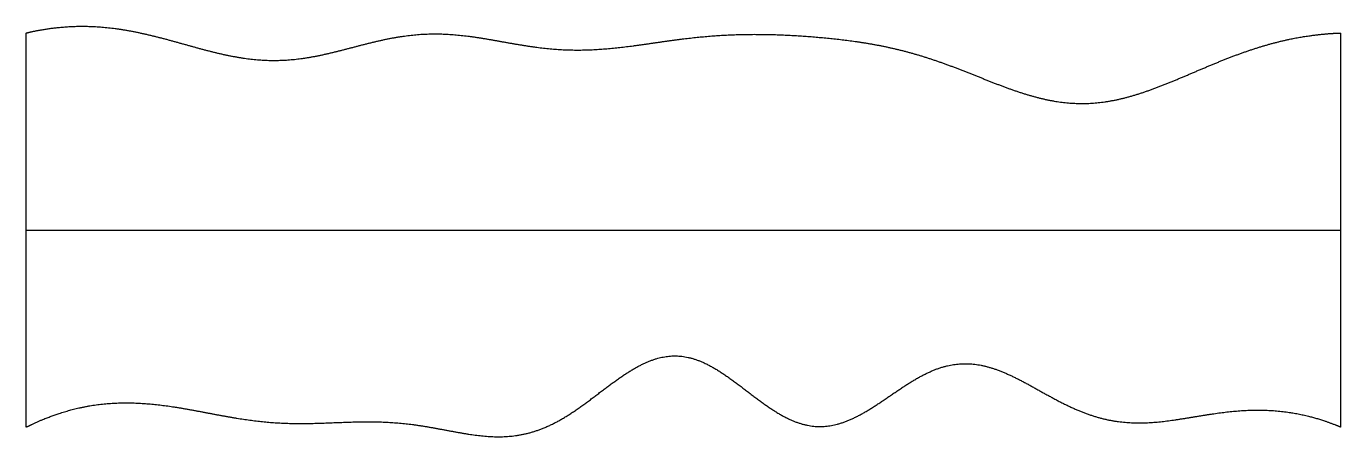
# Model space of a CAD drawing. Header units: millimetres. Extents: x 0 to 10, y -0.1 to 3.1.
import ezdxf

# ---------------------------------------------------------------- set-up
doc = ezdxf.new("R2010")
doc.units = ezdxf.units.MM
doc.layers.get('0').update_dxf_attribs({"linetype": 'CONTINUOUS'})

msp = doc.modelspace()

# ---------------------------------------------------------------- linework, layer by layer
for points in [[(0, 3), (0.04, 3.01), (0.121, 3.027), (0.242, 3.046), (0.404, 3.057), (0.605, 3.048), (0.806, 3.017), (1.007, 2.97), (1.208, 2.913), (1.408, 2.856), (1.608, 2.811), (1.808, 2.786), (2.008, 2.79), (2.208, 2.82), (2.408, 2.87), (2.607, 2.925), (2.808, 2.971), (3.008, 2.997), (3.208, 2.996), (3.409, 2.973), (3.61, 2.936), (3.812, 2.899), (4.013, 2.873), (4.214, 2.866), (4.415, 2.877), (4.616, 2.901), (4.817, 2.931), (5.019, 2.96), (5.22, 2.98), (5.422, 2.991), (5.624, 2.991), (5.825, 2.984), (6.026, 2.969), (6.227, 2.949), (6.427, 2.92), (6.627, 2.879), (6.826, 2.824), (7.024, 2.755), (7.223, 2.676), (7.421, 2.595), (7.618, 2.525), (7.816, 2.475), (8.014, 2.455), (8.212, 2.469), (8.41, 2.515), (8.608, 2.584), (8.807, 2.668), (9.005, 2.754), (9.204, 2.835), (9.403, 2.903), (9.602, 2.955), (9.761, 2.982), (9.88, 2.994), (9.96, 2.999), (10, 3)], [(0, 0), (0, 0.12), (0, 0.36), (0, 0.72), (0, 1.2), (0, 1.8), (0, 2.28), (0, 2.64), (0, 2.88), (0, 3)], [(10, 0), (10, 0.12), (10, 0.36), (10, 0.72), (10, 1.2), (10, 1.8), (10, 2.28), (10, 2.64), (10, 2.88), (10, 3)], [(0, 1.5), (0.4, 1.5), (1.2, 1.5), (2.4, 1.5), (4, 1.5), (6, 1.5), (7.6, 1.5), (8.8, 1.5), (9.6, 1.5), (10, 1.5)], [(0, 0), (0.04, 0.02), (0.121, 0.058), (0.242, 0.106), (0.404, 0.153), (0.606, 0.184), (0.809, 0.189), (1.012, 0.173), (1.215, 0.14), (1.418, 0.1), (1.62, 0.062), (1.823, 0.035), (2.025, 0.024), (2.228, 0.028), (2.431, 0.038), (2.634, 0.044), (2.838, 0.035), (3.043, 0.007), (3.249, -0.035), (3.454, -0.072), (3.658, -0.083), (3.861, -0.048), (4.06, 0.041), (4.257, 0.178), (4.451, 0.333), (4.644, 0.469), (4.836, 0.551), (5.027, 0.553), (5.219, 0.471), (5.412, 0.331), (5.605, 0.175), (5.799, 0.046), (5.994, -0.015), (6.189, 0.009), (6.384, 0.106), (6.58, 0.244), (6.775, 0.38), (6.972, 0.474), (7.169, 0.499), (7.367, 0.455), (7.566, 0.36), (7.766, 0.243), (7.967, 0.135), (8.169, 0.059), (8.372, 0.026), (8.576, 0.03), (8.78, 0.059), (8.984, 0.096), (9.188, 0.125), (9.392, 0.135), (9.595, 0.121), (9.757, 0.087), (9.879, 0.049), (9.96, 0.017), (10, 0)]]:
    msp.add_open_spline(points, degree=5)

doc.saveas('drawing.dxf')
